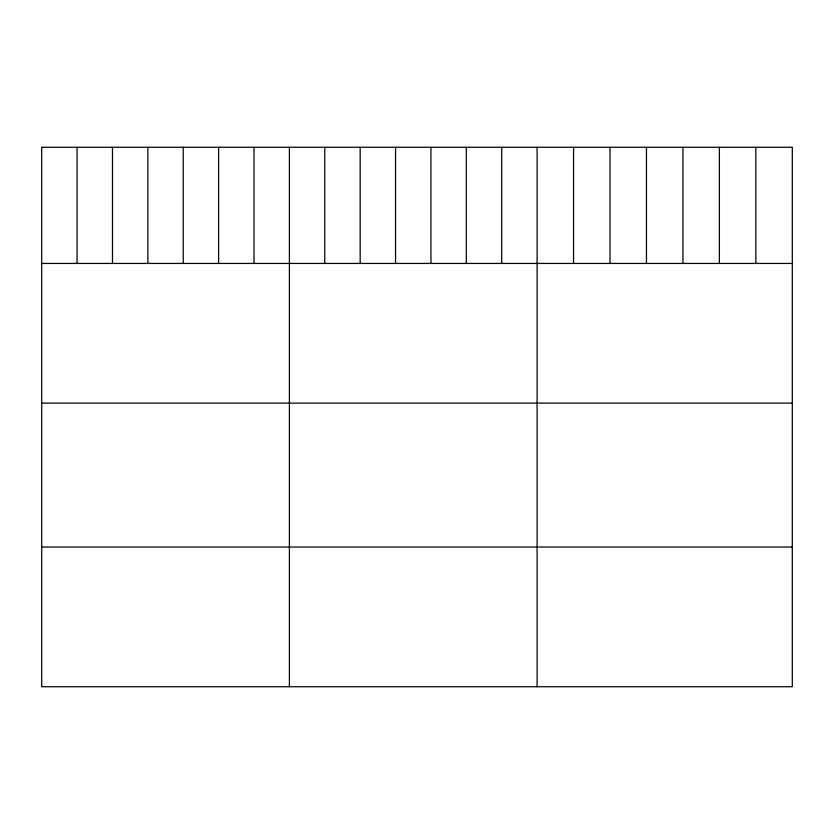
<?xml version="1.0" encoding="UTF-8"?>
<svg xmlns="http://www.w3.org/2000/svg" width="834" height="834" viewBox="0 0 834 834"><rect width="100%" height="100%" fill="white"/><g stroke="black" fill="none" stroke-linecap="round" stroke-linejoin="round"><path stroke-width="1.25" d="M792.3 263.44L792.3 686.726L41.7 686.726L41.7 147.274L792.3 147.274L792.3 263.44L41.7 263.44M41.7 403.124L792.3 403.124M41.7 547.041L792.3 547.041M755.844 147.274L755.844 263.44M719.388 147.274L719.388 263.44M682.931 147.274L682.931 263.44M646.465 147.274L646.465 263.44M610.008 147.274L610.008 263.44M573.552 147.274L573.552 263.44M537.096 147.274L537.096 686.726M501.714 147.274L501.714 263.44M466.321 147.274L466.321 263.44M430.938 147.274L430.938 263.44M395.556 147.274L395.556 263.44M360.173 147.274L360.173 263.44M324.78 147.274L324.78 263.44M289.398 147.274L289.398 686.726M254.016 147.274L254.016 263.44M218.623 147.274L218.623 263.44M183.24 147.274L183.24 263.44M147.858 147.274L147.858 263.44M112.475 147.274L112.475 263.44M77.082 147.274L77.082 263.44"/></g></svg>
